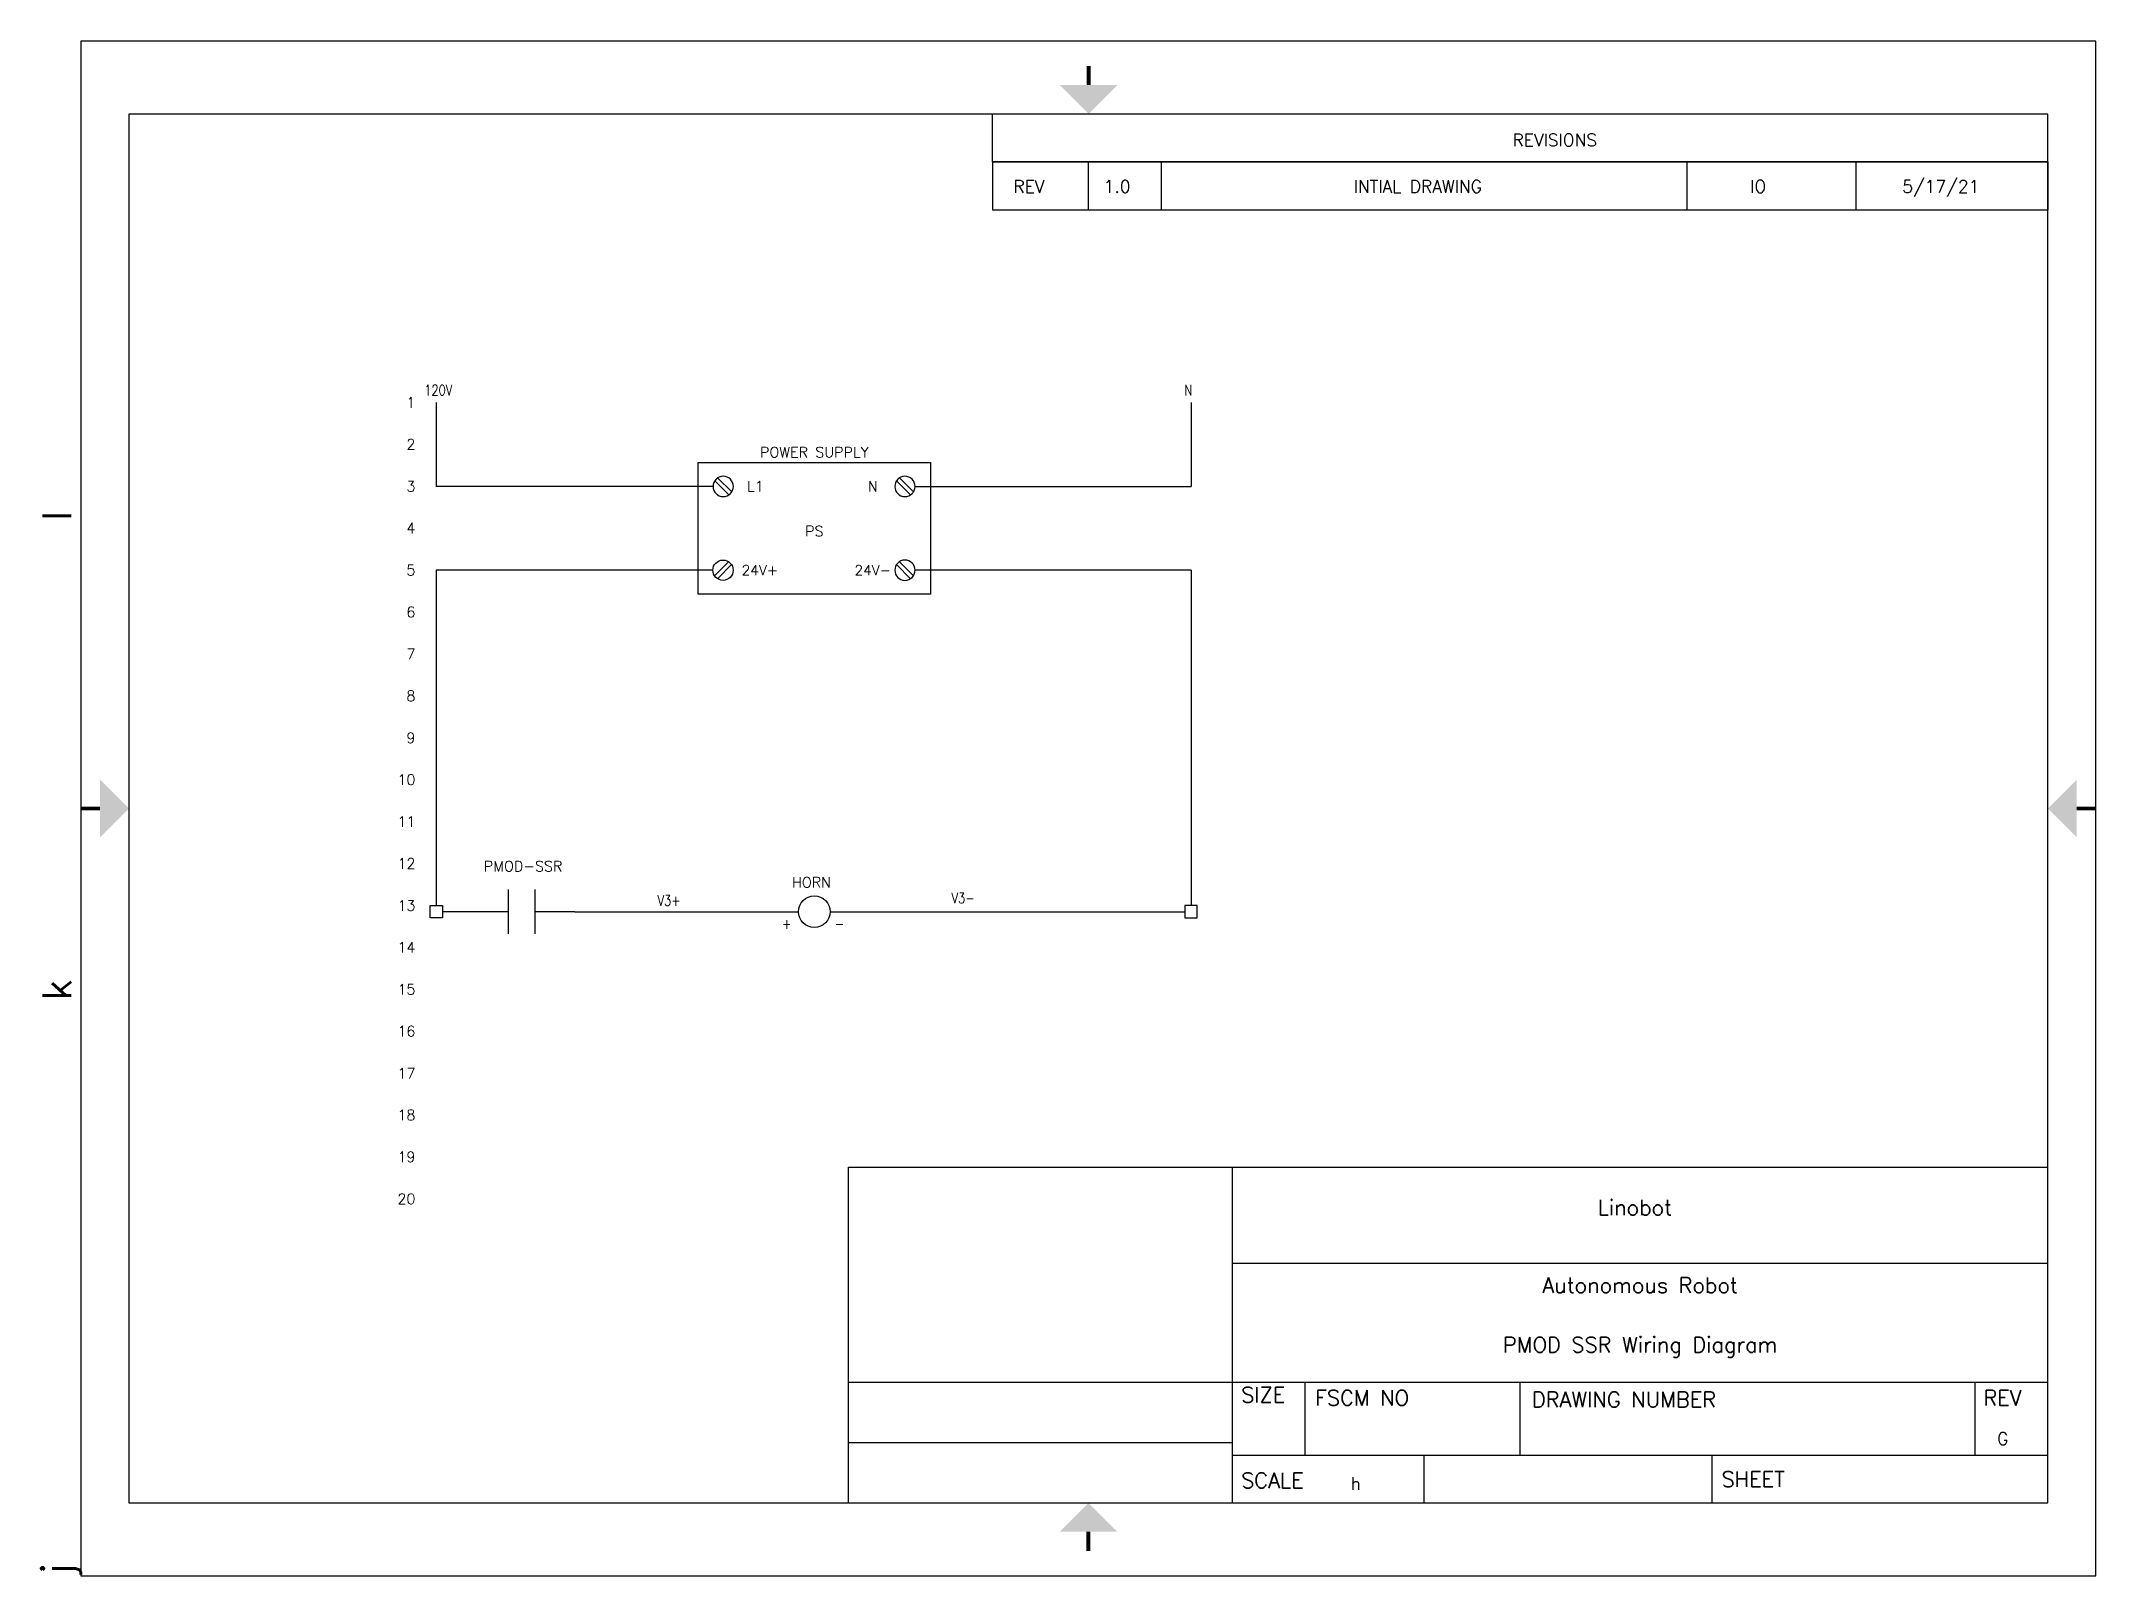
# Model space of a CAD drawing. Header units: inches. Extents: x -0.2 to 10.5, y 0 to 8.
import ezdxf
from ezdxf.enums import TextEntityAlignment as Align

# ---------------------------------------------------------------- set-up
doc = ezdxf.new("R2010")
doc.units = ezdxf.units.IN
doc.header["$LTSCALE"] = 0.75
doc.header["$MEASUREMENT"] = 0
for name, color, linetype in [('LAYER-1', 7, 'Continuous'), ('LAYER-2', 7, 'Continuous'), ('SYMS', 7, 'Continuous'), ('TB_LABELS', 1, 'Continuous'), ('Title Block', 7, 'Continuous'), ('Viewport', 7, 'Continuous'), ('WIRENO', 70, 'Continuous'), ('WIRES', 7, 'Continuous'), ('WIRING', 7, 'Continuous')]:
    doc.layers.add(name, color=color, linetype=linetype)
doc.styles.add('Roman', font='romans')
doc.styles.add('WD', font='romans.shx')
pattern_1 = [(0, (-23.6017, -8.8698), (6.375, 3), [1.5, -1.25, 1.75, -0.75, 2.25, -1]), (0, (-22.1017, -8.7448), (6.375, 3), [1.25, -4.75, 1, -1.5]), (0, (-19.1017, -9.0573), (6.375, 3), [0.75, -7.75]), (90, (-23.6017, -8.8698), (-2.125, 3), [2.875, -9.125]), (90, (-22.1017, -8.8698), (-2.125, 3), [2.8125, -9.1875]), (90, (-20.8517, -8.8698), (-2.125, 3), [2.625, -9.375]), (90, (-19.1017, -9.0573), (-2.125, 3), [2.875, -9.125]), (90, (-18.3517, -9.0573), (-2.125, 3), [2.875, -9.125]), (90, (-16.1017, -8.8698), (-2.125, 3), [2.75, -9.25])]

# ---------------------------------------------------------------- blocks, each defined once
blk = doc.blocks.new('ANSI_border_A(L)')
for p, q in [((4.75, 7.37), (4.75, 7.62)), ((10.25, 7.37), (4.75, 7.37))]:
    blk.add_line(p, q)
at = {"layer": 'Title Block'}
for p, q in [((0, 8), (0, 0)), ((10.5, 8), (0, 8)), ((10.5, 0), (10.5, 8)), ((0.25, 7.62), (0.25, 0.38)), ((10.25, 7.62), (0.25, 7.62)), ((10.25, 0.38), (10.25, 7.62)), ((0.25, 0.38), (10.25, 0.38)), ((0, 0), (10.5, 0))]:
    blk.add_line(p, q, dxfattribs=at)
at = {"layer": 'Title Block', "const_width": 0.02}
for points in [[(5.251, 7.871), (5.251, 7.771)], [(0, 4), (0.1, 4)], [(10.5, 4), (10.4, 4)], [(5.25, 0.13), (5.25, 0.23)]]:
    blk.add_lwpolyline(points, dxfattribs=at)
at = {"layer": 'Title Block'}
for points in [[(5.101, 7.771), (5.401, 7.771), (5.251, 7.621)], [(0.1, 3.85), (0.1, 4.15), (0.25, 4)], [(10.4, 3.85), (10.4, 4.15), (10.25, 4)], [(5.1, 0.23), (5.4, 0.23), (5.25, 0.38)]]:
    blk.add_solid(points, dxfattribs=at)
at = {"layer": 'Title Block', "style": 'Roman'}
blk.add_text('REVISIONS', height=0.065, dxfattribs=at).set_placement((7.46, 7.452))
blk = doc.blocks.new('ANSI_REVblock_A')
blk.add_line((0, 0), (0, -0.25))
at = {"layer": 'Title Block'}
for p, q in [((-5.5, 0), (0, 0)), ((-5.5, 0), (-5.5, -0.25)), ((-5, -0.25), (-5, 0)), ((-4.62, -0.25), (-4.62, 0)), ((-1.88, -0.25), (-1.88, 0)), ((-1, -0.25), (-1, 0)), ((-5.5, -0.25), (0, -0.25))]:
    blk.add_line(p, q, dxfattribs=at)
at = {"style": 'WD'}
for tag, p in [('ZONE', (-5.391, -0.16)), ('REV', (-4.92, -0.16)), ('DESCRIPTION', (-3.618, -0.16)), ('DATE', (-1.552, -0.16)), ('APPROVED', (-0.759, -0.16))]:
    blk.add_attdef(tag, p, '', height=0.065, dxfattribs=at)
at = {"style": 'WD', "flags": 1}
blk.add_attdef('WD_TB', (-4.505, -0.154), '', height=0.03, dxfattribs=at)
blk = doc.blocks.new('ANSI_tblock_desc_A(L)')
for p, q in [((0, 0), (0, 1.75)), ((-6.25, 0), (0, 0))]:
    blk.add_line(p, q)
at = {"layer": 'Title Block'}
for p, q in [((-6.25, 1.75), (0, 1.75)), ((-6.25, 0), (-6.25, 1.75)), ((-4.25, 0), (-4.25, 1.75)), ((-4.25, 1.25), (0, 1.25)), ((-6.25, 0.63), (0, 0.63)), ((-3.87, 0.25), (-3.87, 0.63)), ((-2.75, 0.25), (-2.75, 0.63)), ((-0.38, 0.25), (-0.38, 0.63)), ((-6.25, 0.315), (-4.25, 0.315)), ((-4.25, 0.25), (0, 0.25)), ((-3.25, 0), (-3.25, 0.25)), ((-1.75, 0), (-1.75, 0.25))]:
    blk.add_line(p, q, dxfattribs=at)
at = {"color": 0, "style": 'Roman', "flags": 8}
for tag, p in [('FNAME', (-10.3, 5.12)), ('REVDATE', (-10.3, 2.62)), ('USER', (-10.3, -0.38))]:
    blk.add_attdef(tag, p, '', height=0.15, rotation=90, dxfattribs=at)
at = {"style": 'WD'}
for tag, p in [('PROJDESC', (-2.125, 1.5)), ('TITLE1', (-2.125, 1.095)), ('TITLE2', (-2.125, 0.785))]:
    blk.add_attdef(tag, text='', height=0.08, dxfattribs=at).set_placement(p, align=Align.CENTER)
for tag, p in [('SIZE', (-4.162, 0.32)), ('FSCM_NO', (-3.4, 0.337)), ('DWG_NO', (-1.659, 0.337)), ('REV', (-0.265, 0.303)), ('SCALE', (-3.634, 0.069)), ('SHEET', (-0.883, 0.092))]:
    blk.add_attdef(tag, p, '', height=0.065, dxfattribs=at)
at = {"style": 'WD', "flags": 1}
blk.add_attdef('WD_TB', (-5.57, 0.177), '', height=0.086, dxfattribs=at)
at = {"layer": 'TB_LABELS', "style": 'WD'}
for s, p in [('SIZE', (-4.204, 0.604)), ('FSCM NO', (-3.819, 0.588)), ('DRAWING NUMBER', (-2.689, 0.579)), ('REV', (-0.336, 0.588)), ('SCALE', (-4.204, 0.158)), ('SHEET', (-1.701, 0.164))]:
    blk.add_text(s, height=0.08, dxfattribs=at).set_placement(p, align=Align.TOP_LEFT)
blk = doc.blocks.new('WD_MLRH')
at = {"style": 'WD'}
blk.add_attdef('RUNGFIRST', text='', height=0.125, dxfattribs=at).set_placement((-0.25, 0), align=Align.MIDDLE_RIGHT)
at = {"style": 'WD', "flags": 1}
for tag, p in [('RUNGHORV', (-0.25, -0.127)), ('RUNGDIST', (-0.25, -0.2)), ('RUNGCNT', (-0.25, -0.237)), ('RUNGINC', (-0.25, -0.163)), ('WIRE-START', (-0.25, -0.356)), ('WIRE-GSUF', (-0.25, -0.396)), ('PH3SPACE', (-0.25, -0.437)), ('WIREMODE', (-0.25, -0.281)), ('WIREFMT', (-0.25, -0.321))]:
    blk.add_attdef(tag, text='', height=0.025, dxfattribs=at).set_placement(p, align=Align.RIGHT)
blk = doc.blocks.new('TERNIMAL-SCREW-FLAT')
at = {"layer": 'LAYER-1'}
for p, q in [((-0.209, -0.138), (0.138, 0.209)), ((-0.138, -0.209), (0.209, 0.138))]:
    blk.add_line(p, q, dxfattribs=at)
at = {"layer": 'LAYER-2', "color": 7, "linetype": 'Continuous'}
blk.add_circle((0, 0), 0.25, dxfattribs=at)
blk = doc.blocks.new('WD_WNH')
at = {"linetype": 'Continuous', "style": 'WD', "width": 0.8}
blk.add_attdef('WIRENO', text='', height=0.125, dxfattribs=at).set_placement((0, 0.062), align=Align.CENTER)
at = {"style": 'WD', "flags": 1}
for tag, p in [('W01USER', (0, 0.078)), ('W02USER', (0, 0.07)), ('W03USER', (0, 0.062)), ('W04USER', (0, 0.055)), ('W05USER', (0, 0.047)), ('W06USER', (0, 0.039)), ('W07USER', (0, 0.031)), ('W08USER', (0, 0.023)), ('W09USER', (0, 0.016)), ('W10USER', (0, 0.008))]:
    blk.add_attdef(tag, text='', height=0.005, dxfattribs=at).set_placement(p, align=Align.CENTER)
blk = doc.blocks.new('HMO13')
blk.add_circle((0, 0), 0.188)
at = {"style": 'WD'}
for tag, p, width in [('INST', (0.381, 0.403), 0.7), ('LOC', (0.381, 0.234), 0.7), ('TAG1', (0.375, 0.077), 0.9), ('DESC1', (0.376, -0.079), 0.9), ('DESC2', (0.376, -0.235), 0.9), ('RATING3', (0.375, -0.548), 0.8), ('DESC3', (0.376, -0.391), 0.9), ('RATING4', (0.375, -0.704), 0.8), ('WDTAGALT', (0.375, -0.875), 0.7)]:
    blk.add_attdef(tag, p, '', height=0.125, dxfattribs=dict(at, width=width))
at = {"style": 'WD', "width": 0.8}
blk.add_attdef('RATING1', text='', height=0.1, dxfattribs=at).set_placement((0, 0), align=Align.CENTER)
at = {"style": 'WD', "flags": 1}
for tag, p in [('X4TERM02', (-0.188, 0)), ('X0TERM01', (-0.094, 0.162)), ('X0TERM03', (-0.094, -0.162)), ('X0TERM04', (0.133, -0.133))]:
    blk.add_attdef(tag, p, '', height=0.0125, dxfattribs=at)
at = {"linetype": 'Continuous', "style": 'WD', "flags": 9}
blk.add_attdef('ASSYCODE', text='', height=0.01, dxfattribs=at).set_placement((0, 0.125), align=Align.CENTER)
at = {"style": 'WD', "flags": 9}
blk.add_attdef('FAMILY', text='', height=0.01, dxfattribs=at).set_placement((-0.005, 0.17), align=Align.CENTER)
at = {"linetype": 'Continuous', "style": 'WD', "flags": 1}
for tag, p in [('MFG', (0, 0.14)), ('CAT', (0, 0.159))]:
    blk.add_attdef(tag, text='', height=0.01, dxfattribs=at).set_placement(p, align=Align.MIDDLE)
at = {"style": 'WD', "width": 0.8}
blk.add_attdef('RATING2', text='', height=0.1, dxfattribs=at).set_placement((0, -0.031), align=Align.TOP_CENTER)
blk = doc.blocks.new('HT0W01')
for p, q in [((-0.062, 0.062), (0.062, 0.062)), ((-0.062, -0.062), (-0.062, 0.062)), ((0.062, 0.062), (0.062, -0.062)), ((0.062, -0.062), (-0.062, -0.062))]:
    blk.add_line(p, q)
at = {"style": 'WD'}
for tag, p, width in [('INST', (0.062, 0.42), 0.7), ('LOC', (0.062, 0.25), 0.7), ('DESC1', (0.05, -0.385), 0.8)]:
    blk.add_attdef(tag, p, '', height=0.125, dxfattribs=dict(at, width=width))
at = {"linetype": 'Continuous', "style": 'WD', "width": 0.8, "flags": 8}
blk.add_attdef('WIRENO', text='', height=0.125, dxfattribs=at).set_placement((0, 0.094), align=Align.CENTER)
at = {"style": 'WD', "flags": 1}
for tag, p, height in [('X4TERM01', (-0.062, 0), 0.0125), ('X4TERMDESC01', (-0.055, -0.023), 0.025), ('X2TERMDESC01', (-0.006, 0.029), 0.025), ('STRIPSEQ', (0, 0), 0.00125), ('X2TERM01', (0, 0.062), 0.0125), ('X1TERMDESC01', (0.039, 0.007), 0.025), ('X1TERM01', (0.062, 0), 0.0125), ('LINKTERM', (0, -0.002), 0.00125), ('X8TERM01', (0, -0.062), 0.0125), ('X8TERMDESC01', (0, -0.054), 0.025)]:
    blk.add_attdef(tag, p, '', height=height, dxfattribs=at)
at = {"linetype": 'Continuous', "style": 'WD'}
for tag, p, height, width, flags in [('TAGSTRIP', (0.05, -0.229), 0.125, 0.9, 8), ('CAT', (0.213, -0.406), 0.109, 0.8, 1), ('DESC2', (0.05, -0.541), 0.125, 0.8, 8), ('DESC3', (0.05, -0.698), 0.125, 0.8, 8)]:
    blk.add_attdef(tag, p, '', height=height, dxfattribs=dict(at, width=width, flags=flags))
at = {"linetype": 'Continuous', "style": 'WD', "width": 0.8, "flags": 1}
blk.add_attdef('MFG', text='', height=0.109, dxfattribs=at).set_placement((0.088, -0.406), align=Align.RIGHT)
at = {"style": 'WD', "width": 0.7, "flags": 1}
blk.add_attdef('ASSYCODE', (0.062, -0.281), '', height=0.01, dxfattribs=at)

msp = doc.modelspace()

# ---------------------------------------------------------------- hatches: boundary and pattern name
h = msp.add_hatch()
h.set_pattern_fill('AR-RSHKE', color=256, scale=0.25)
h.set_pattern_definition(pattern_1)
h.paths.add_polyline_path([(4.926, 4.331, 1), (4.906, 4.331, 1)])
h.paths.add_polyline_path([(5.026, 4.331, 1), (5.006, 4.331, 1)])
h.paths.add_polyline_path([(5.126, 4.331, 1), (5.106, 4.331, 1)])
h.paths.add_polyline_path([(5.226, 4.331, 1), (5.206, 4.331, 1)])
h.paths.add_polyline_path([(5.326, 4.331, 1), (5.306, 4.331, 1)])
h.paths.add_polyline_path([(5.306, 4.631, 1), (5.326, 4.631, 1)])
h.paths.add_polyline_path([(5.226, 4.631, 1), (5.206, 4.631, 1)])
h.paths.add_polyline_path([(5.126, 4.631, 1), (5.106, 4.631, 1)])
h.paths.add_polyline_path([(5.026, 4.631, 1), (5.006, 4.631, 1)])
h.paths.add_polyline_path([(5.026, 4.931, 1), (5.006, 4.931, 1)])
h.paths.add_polyline_path([(5.106, 4.931, 1), (5.126, 4.931, 1)])
h.paths.add_polyline_path([(5.226, 4.931, 1), (5.206, 4.931, 1)])
h.paths.add_polyline_path([(5.326, 4.931, 1), (5.306, 4.931, 1)])
h.paths.add_polyline_path([(5.243, 5.518, 1), (5.343, 5.518, 1)])
h.paths.add_polyline_path([(5.343, 3.743, 1), (5.243, 3.743, 1)])
h.paths.add_polyline_path([(3.671, 3.743, 1), (3.571, 3.743, 1)])
h = msp.add_hatch()
h.set_pattern_fill('AR-RSHKE', color=256, scale=0.25)
h.set_pattern_definition(pattern_1)
h.paths.add_polyline_path([(3.674, 5.431, 1), (3.724, 5.431, 1)])
h.paths.add_polyline_path([(3.674, 5.273, 1), (3.724, 5.273, 1)])
h = msp.add_hatch()
h.set_pattern_fill('AR-RSHKE', color=256, scale=0.25)
h.set_pattern_definition([(0, (-23.6017, -8.8756), (6.375, 3), [1.5, -1.25, 1.75, -0.75, 2.25, -1]), (0, (-22.1017, -8.7506), (6.375, 3), [1.25, -4.75, 1, -1.5]), (0, (-19.1017, -9.063), (6.375, 3), [0.75, -7.75]), (90, (-23.6017, -8.8756), (-2.125, 3), [2.875, -9.125]), (90, (-22.1017, -8.8756), (-2.125, 3), [2.8125, -9.1875]), (90, (-20.8517, -8.8756), (-2.125, 3), [2.625, -9.375]), (90, (-19.1017, -9.0631), (-2.125, 3), [2.875, -9.125]), (90, (-18.3517, -9.0631), (-2.125, 3), [2.875, -9.125]), (90, (-16.1017, -8.8756), (-2.125, 3), [2.75, -9.25])])
h.paths.add_polyline_path([(3.97, 5.346, 1), (3.87, 5.346, 1)])
h = msp.add_hatch()
h.set_pattern_fill('AR-RSHKE', color=256, scale=0.25)
h.paths.add_polyline_path([(3.596, 4.931, 1), (3.576, 4.931, 1)])
h.paths.add_polyline_path([(3.696, 4.931, 1), (3.676, 4.931, 1)])
h.paths.add_polyline_path([(3.776, 4.931, 1), (3.796, 4.931, 1)])
h.paths.add_polyline_path([(3.876, 4.931, 1), (3.896, 4.931, 1)])
h = msp.add_hatch()
h.set_pattern_fill('AR-RSHKE', color=256, scale=0.25)
h.set_pattern_definition(pattern_1)
h.paths.add_polyline_path([(3.896, 4.631, 1), (3.876, 4.631, 1)])
h.paths.add_polyline_path([(3.796, 4.631, 1), (3.776, 4.631, 1)])
h.paths.add_polyline_path([(3.696, 4.631, 1), (3.676, 4.631, 1)])
h.paths.add_polyline_path([(3.596, 4.631, 1), (3.576, 4.631, 1)])
h.paths.add_polyline_path([(3.976, 4.331, 1), (3.996, 4.331, 1)])
h.paths.add_polyline_path([(3.896, 4.331, 1), (3.876, 4.331, 1)])
h.paths.add_polyline_path([(3.796, 4.331, 1), (3.776, 4.331, 1)])
h.paths.add_polyline_path([(3.696, 4.331, 1), (3.676, 4.331, 1)])
h.paths.add_polyline_path([(3.596, 4.331, 1), (3.576, 4.331, 1)])
h.paths.add_polyline_path([(3.976, 4.031, 1), (3.996, 4.031, 1)])
h.paths.add_polyline_path([(3.876, 4.031, 1), (3.896, 4.031, 1)])
h.paths.add_polyline_path([(3.776, 4.031, 1), (3.796, 4.031, 1)])
h.paths.add_polyline_path([(3.676, 4.031, 1), (3.696, 4.031, 1)])
h.paths.add_polyline_path([(3.596, 4.031, 1), (3.576, 4.031, 1)])
h.paths.add_polyline_path([(5.327, 4.031, 1), (5.307, 4.031, 1)])
h.paths.add_polyline_path([(5.227, 4.031, 1), (5.207, 4.031, 1)])
h.paths.add_polyline_path([(5.127, 4.031, 1), (5.107, 4.031, 1)])
h.paths.add_polyline_path([(5.027, 4.031, 1), (5.007, 4.031, 1)])
h.paths.add_polyline_path([(4.927, 4.031, 1), (4.907, 4.031, 1)])

# ---------------------------------------------------------------- linework, layer by layer
for p, q in [((1.852, 5.242, 7.32), (1.852, 3.494, 7.32)), ((5.785, 5.242, 7.32), (5.785, 3.494, 7.32)), ((2.229, 3.462, 7.32), (2.229, 3.578, 7.32)), ((2.368, 3.462, 7.32), (2.368, 3.578, 7.32)), ((2.229, 3.462, 7.32), (1.884, 3.462, 7.32)), ((2.229, 3.346, 7.32), (2.229, 3.462, 7.32)), ((2.573, 3.462, 7.32), (2.368, 3.462, 7.32)), ((2.368, 3.346, 7.32), (2.368, 3.462, 7.32))]:
    msp.add_line(p, q)
at = {"layer": 'WIRES'}
for p, q in [((1.852, 6.116, 7.32), (1.852, 5.679, 7.32)), ((5.785, 6.116, 7.32), (5.785, 5.679, 7.32)), ((3.294, 5.679, 7.32), (1.852, 5.679, 7.32)), ((4.347, 5.679, 7.32), (5.785, 5.679, 7.32)), ((3.293, 5.242, 7.32), (1.852, 5.242, 7.32)), ((5.785, 5.242, 7.32), (4.347, 5.242, 7.32)), ((2.573, 3.462, 7.32), (3.74, 3.462, 7.32)), ((3.904, 3.462, 7.32), (5.752, 3.462, 7.32))]:
    msp.add_line(p, q, dxfattribs=at)
at = {"layer": 'WIRING', "elevation": 7.32}
msp.add_lwpolyline([(3.217, 5.804), (4.427, 5.804), (4.427, 5.117), (3.217, 5.117)], close=True, dxfattribs=at)

# ---------------------------------------------------------------- block references
msp.add_blockref('ANSI_REVblock_A', (10.25, 7.37)).add_auto_attribs({'ZONE': 'REV', 'REV': '1.0', 'DESCRIPTION': 'INTIAL DRAWING', 'DATE': 'IO', 'APPROVED': '5/17/21'})
at = {"xscale": 0.4369650781716499, "yscale": 0.4369650781716499, "zscale": 0.4369650781716499}
msp.add_blockref('WD_MLRH', (1.852, 6.116, 7.32), dxfattribs=at).add_auto_attribs({'RUNGFIRST': '1'})
ref = msp.add_blockref('ANSI_tblock_desc_A(L)', (10.25, 0.38))
ref.add_attrib('PROJDESC', 'Linobot ', dxfattribs={"height": 0.08, "style": 'WD'}).set_placement((8.125, 1.88), align=Align.CENTER)
ref.add_attrib('TITLE1', 'Autonomous Robot', dxfattribs={"height": 0.08, "style": 'WD'}).set_placement((8.125, 1.475), align=Align.CENTER)
ref.add_attrib('TITLE2', 'PMOD SSR Wiring Diagram', dxfattribs={"height": 0.08, "style": 'WD'}).set_placement((8.125, 1.165), align=Align.CENTER)
ref.add_attrib('REV', 'G', (9.985, 0.683), dxfattribs={"height": 0.065, "style": 'WD'})
ref.add_attrib('SCALE', 'h', (6.616, 0.449), dxfattribs={"height": 0.065, "style": 'WD'})
ref.add_attrib('FNAME', 'l', (-0.05, 5.5), dxfattribs={"color": 0, "height": 0.15, "rotation": 90, "style": 'Roman', "flags": 8})
ref.add_attrib('REVDATE', 'k', (-0.05, 3), dxfattribs={"color": 0, "height": 0.15, "rotation": 90, "style": 'Roman', "flags": 8})
ref.add_attrib('USER', 'j', (-0.05, 0), dxfattribs={"color": 0, "height": 0.15, "rotation": 90, "style": 'Roman', "flags": 8})
at = {"layer": 'SYMS'}
for name, p, xscale, yscale, zscale in [('HMO13', (3.822, 3.462, 7.32), 0.4369650781716499, 0.4369650781716499, 0.4369650781716499), ('HT0W01', (1.852, 3.462, 7.32), 0.5178845370923257, 0.5178845370923257, 0.5178845370923257), ('HT0W01', (5.785, 3.462, 7.32), -0.5178845370923257, 0.5178845370923257, 0.5178845370923257)]:
    msp.add_blockref(name, p, dxfattribs=dict(at, xscale=xscale, yscale=yscale, zscale=zscale))
at = {"layer": 'Viewport'}
msp.add_blockref('ANSI_border_A(L)', (0, 0), dxfattribs=at)
at = {"layer": 'WIRENO'}
ref = msp.add_blockref('WD_WNH', (1.862, 6.126, 7.32), dxfattribs=dict(at, xscale=0.4369650781716499, yscale=0.4369650781716499, zscale=0.4369650781716499))
ref.add_attrib('WIRENO', '120V', dxfattribs={"linetype": 'Continuous', "height": 0.0546, "style": 'WD', "width": 0.8}).set_placement((1.862, 6.153, 7.32), align=Align.CENTER)
ref = msp.add_blockref('WD_WNH', (5.77, 6.126, 7.32), dxfattribs=dict(at, xscale=0.4369650781716499, yscale=0.4369650781716499, zscale=0.4369650781716499))
ref.add_attrib('WIRENO', 'N', dxfattribs={"linetype": 'Continuous', "height": 0.0546, "style": 'WD', "width": 0.8}).set_placement((5.77, 6.153, 7.32), align=Align.CENTER)
ref = msp.add_blockref('WD_WNH', (3.065, 3.465, 7.32), dxfattribs=dict(at, xscale=0.4369650781716499, yscale=0.4369650781716499, zscale=0.4369650781716499))
ref.add_attrib('WIRENO', 'V3+', dxfattribs={"linetype": 'Continuous', "height": 0.0546, "style": 'WD', "width": 0.8}).set_placement((3.065, 3.493, 7.32), align=Align.CENTER)
ref = msp.add_blockref('WD_WNH', (4.597, 3.479, 7.32), dxfattribs=dict(at, xscale=0.4369650781716499, yscale=0.4369650781716499, zscale=0.4369650781716499))
ref.add_attrib('WIRENO', 'V3-', dxfattribs={"linetype": 'Continuous', "height": 0.0546, "style": 'WD', "width": 0.8}).set_placement((4.597, 3.506, 7.32), align=Align.CENTER)
ref = msp.add_blockref('WD_WNH', (3.678, 3.345, 7.32), dxfattribs=dict(at, xscale=0.4369650781716499, yscale=0.4369650781716499, zscale=0.4369650781716499))
ref.add_attrib('WIRENO', '+', dxfattribs={"linetype": 'Continuous', "height": 0.0546, "style": 'WD', "width": 0.8}).set_placement((3.678, 3.372, 7.32), align=Align.CENTER)
ref = msp.add_blockref('WD_WNH', (3.953, 3.345, 7.32), dxfattribs=dict(at, xscale=0.4369650781716499, yscale=0.4369650781716499, zscale=0.4369650781716499))
ref.add_attrib('WIRENO', '-', dxfattribs={"linetype": 'Continuous', "height": 0.0546, "style": 'WD', "width": 0.8}).set_placement((3.953, 3.372, 7.32), align=Align.CENTER)
at = {"layer": 'WIRING', "xscale": -0.2116326856687181, "yscale": 0.2116326856687181, "zscale": 0.2116326856687181}
msp.add_blockref('TERNIMAL-SCREW-FLAT', (3.347, 5.679, 7.32), dxfattribs=at)
at = {"layer": 'WIRING', "yscale": 0.2116326856687181, "zscale": 0.2116326856687181, "rotation": 180}
for p, xscale in [((4.294, 5.679, 7.32), -0.2116326856687181), ((3.346, 5.242, 7.32), 0.2116326856687181), ((4.294, 5.242, 7.32), -0.2116326856687181)]:
    msp.add_blockref('TERNIMAL-SCREW-FLAT', p, dxfattribs=dict(at, xscale=xscale))

# ---------------------------------------------------------------- texts
at = {"style": 'WD'}
for s, p in [('2', (1.743, 5.898, 7.32)), ('3', (1.743, 5.679, 7.32)), ('4', (1.743, 5.461, 7.32)), ('5', (1.743, 5.242, 7.32)), ('6', (1.743, 5.024, 7.32)), ('7', (1.743, 4.805, 7.32)), ('8', (1.743, 4.587, 7.32)), ('9', (1.743, 4.368, 7.32)), ('10', (1.743, 4.15, 7.32)), ('11', (1.743, 3.931, 7.32)), ('12', (1.743, 3.713, 7.32)), ('PMOD-SSR', (2.509, 3.699, 7.32)), ('HORN', (3.909, 3.615, 7.32)), ('13', (1.743, 3.494, 7.32)), ('14', (1.743, 3.276, 7.32)), ('15', (1.743, 3.057, 7.32)), ('16', (1.743, 2.839, 7.32)), ('17', (1.743, 2.62, 7.32)), ('18', (1.743, 2.402, 7.32)), ('19', (1.743, 2.184, 7.32)), ('20', (1.743, 1.965, 7.32))]:
    msp.add_text(s, height=0.0546, dxfattribs=at).set_placement(p, align=Align.MIDDLE_RIGHT)
at = {"style": 'Roman'}
for s, height, p in [('POWER SUPPLY', 0.05462, (3.822, 5.857, 7.32)), ('L1', 0.0546, (3.515, 5.679, 7.32)), ('PS', 0.0546, (3.822, 5.446, 7.32))]:
    msp.add_text(s, height=height, dxfattribs=at).set_placement(p, align=Align.MIDDLE)
at = {"layer": 'WIRING', "style": 'Roman'}
for s, p in [('N', (4.127, 5.679, 7.32)), ('24V+', (3.538, 5.242, 7.32)), ('24V-', (4.126, 5.242, 7.32))]:
    msp.add_text(s, height=0.0529, dxfattribs=at).set_placement(p, align=Align.MIDDLE)

doc.saveas('drawing.dxf')
